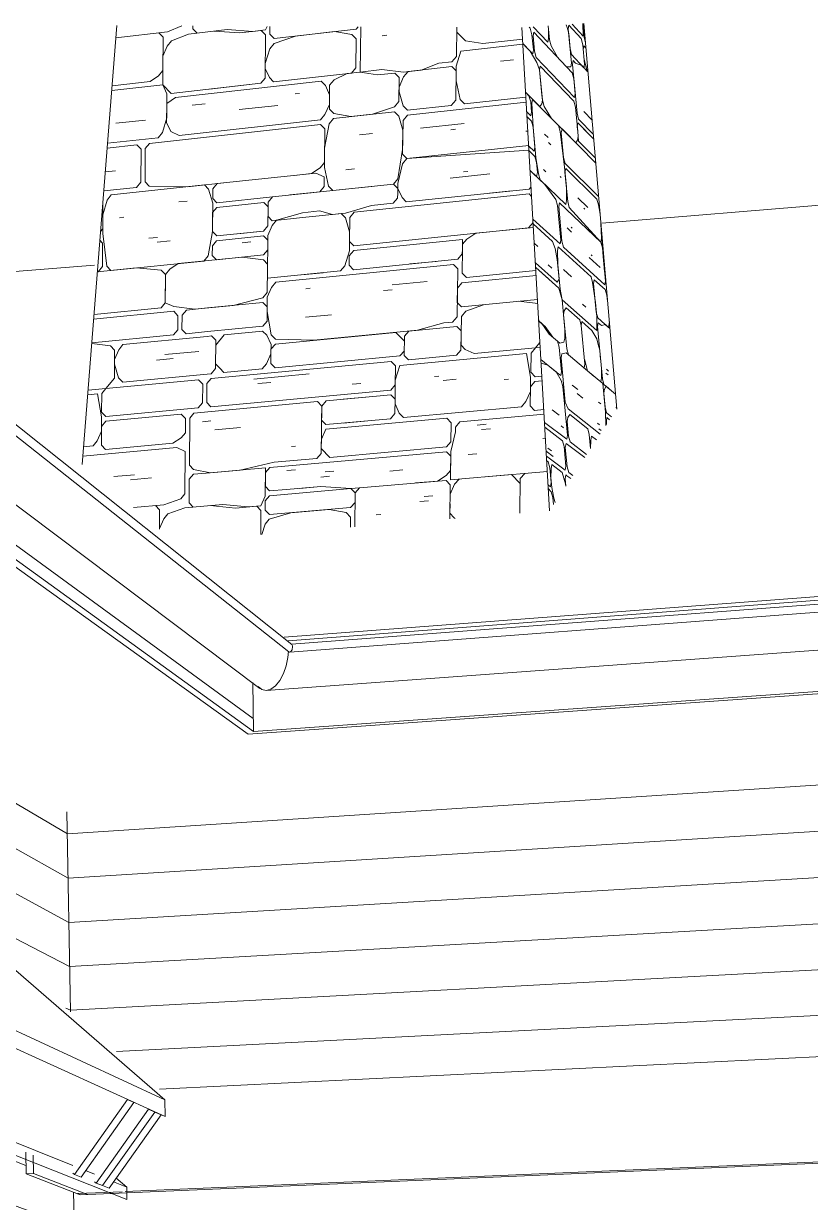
# Model space of a CAD drawing. Header units: inches. Extents: x 490.8 to 498.2, y -67.1 to -6.9.
# Drawn here: x 491.3153 to 491.522, y -7.1748 to -6.8653 of the extents above; entities that cross this region are included whole.
import ezdxf

# ---------------------------------------------------------------- set-up
doc = ezdxf.new("R2010")
doc.units = ezdxf.units.IN
doc.header["$MEASUREMENT"] = 0
for name, color, linetype, lineweight in [('A-ROOF', 132, 'Continuous', 13), ('A-ROOF-OTLN', 132, 'Continuous', 9), ('A-WALL', 113, 'Continuous', 13), ('A-WALL-PATT', 111, 'Continuous', 13), ('S-BEAM', 12, 'Continuous', 9)]:
    doc.layers.add(name, color=color, linetype=linetype, lineweight=lineweight)

# ---------------------------------------------------------------- blocks, each defined once
blk = doc.blocks.new('FP_12-Entry')
at = {"layer": 'A-WALL-PATT', "lineweight": 9}
for p, q in [((491.32683, -7.07808), (491.69857, -7.05381)), ((491.32703, -7.08971), (491.69812, -7.06651)), ((491.32723, -7.1013), (491.69768, -7.07917)), ((491.32743, -7.11286), (491.69724, -7.09178)), ((491.32763, -7.12437), (491.6968, -7.10434)), ((491.33969, -7.13524), (491.69637, -7.11687))]:
    blk.add_line(p, q, dxfattribs=at)
blk = doc.blocks.new('FP_13-Entry')
at = {"layer": 'A-WALL-PATT', "lineweight": 9}
for p, q in [((491.24595, -7.03042), (491.26537, -7.04186)), ((491.25048, -7.0465), (491.26571, -7.05509)), ((491.25086, -7.06008), (491.26605, -7.06827)), ((491.31215, -7.06942), (491.32683, -7.07808)), ((491.31238, -7.08143), (491.32703, -7.08971)), ((491.31261, -7.09341), (491.32723, -7.1013)), ((491.31284, -7.10534), (491.32743, -7.11286)), ((491.32646, -7.1238), (491.32763, -7.12437)), ((491.27674, -7.14976), (491.31594, -7.16517)), ((491.25346, -7.15369), (491.32333, -7.17946)), ((491.25383, -7.16686), (491.29575, -7.18131)), ((491.2542, -7.17998), (491.26481, -7.18339))]:
    blk.add_line(p, q, dxfattribs=at)
blk = doc.blocks.new('FP_15-Entry')
at = {"layer": 'A-WALL-PATT', "lineweight": 9}
for p, q in [((491.35308, -6.86742), (491.35693, -6.86589)), ((491.35979, -6.86591), (491.35978, -6.86664)), ((491.37888, -6.86694), (491.37929, -6.866)), ((491.38002, -6.866), (491.38, -6.86808)), ((491.40321, -6.86611), (491.4027, -6.86672)), ((491.40385, -6.86611), (491.40371, -6.87802)), ((491.33957, -6.86899), (491.35308, -6.86742)), ((491.35085, -6.86768), (491.35195, -6.86881)), ((491.35195, -6.86881), (491.35189, -6.87759)), ((491.35866, -6.86803), (491.35418, -6.8698)), ((491.36875, -6.86686), (491.35866, -6.86803)), ((491.35978, -6.86664), (491.36089, -6.86777)), ((491.36538, -6.86725), (491.37211, -6.86773)), ((491.36875, -6.86686), (491.37549, -6.86733)), ((491.37211, -6.86773), (491.37775, -6.86707)), ((491.37549, -6.86733), (491.37888, -6.86694)), ((491.37775, -6.86707), (491.37887, -6.86821)), ((491.37887, -6.86821), (491.37876, -6.87957)), ((491.38, -6.86808), (491.38111, -6.86921)), ((491.3811, -6.87047), (491.38677, -6.86856)), ((491.38111, -6.86921), (491.4027, -6.86672)), ((491.38677, -6.86856), (491.397, -6.86738)), ((491.397, -6.86738), (491.40155, -6.86812)), ((491.40155, -6.86812), (491.40267, -6.86926)), ((491.40953, -6.86847), (491.41068, -6.86834)), ((491.42909, -6.86623), (491.42898, -6.8739)), ((491.42909, -6.86623), (491.42907, -6.86751)), ((491.42907, -6.86751), (491.43021, -6.86866)), ((491.43021, -6.86866), (491.43135, -6.8698)), ((491.35305, -6.87119), (491.35192, -6.87383)), ((491.35418, -6.8698), (491.35305, -6.87119)), ((491.37996, -6.87187), (491.37879, -6.87578)), ((491.37996, -6.87187), (491.3811, -6.87047)), ((491.40258, -6.87688), (491.40267, -6.86926)), ((491.43016, -6.87249), (491.44646, -6.87064)), ((491.43596, -6.87055), (491.43135, -6.8698)), ((491.44639, -6.86937), (491.43596, -6.87055)), ((491.35192, -6.87383), (491.35186, -6.88135)), ((491.42435, -6.87569), (491.42781, -6.8753)), ((491.42781, -6.8753), (491.42898, -6.8739)), ((491.43016, -6.87249), (491.42895, -6.87645)), ((491.44053, -6.87515), (491.44401, -6.87476)), ((491.35076, -6.87897), (491.35189, -6.87759)), ((491.37879, -6.87578), (491.37878, -6.87704)), ((491.37878, -6.87704), (491.37989, -6.87944)), ((491.381, -6.88057), (491.40143, -6.87827)), ((491.40029, -6.8784), (491.39686, -6.88005)), ((491.40371, -6.87802), (491.40029, -6.8784)), ((491.40029, -6.8784), (491.40143, -6.87827)), ((491.40143, -6.87827), (491.40258, -6.87688)), ((491.40371, -6.87802), (491.40942, -6.87737)), ((491.40826, -6.87877), (491.40371, -6.87802)), ((491.41284, -6.87826), (491.40826, -6.87877)), ((491.40942, -6.87737), (491.41513, -6.878)), ((491.41284, -6.87826), (491.41397, -6.8794)), ((491.41512, -6.87927), (491.41628, -6.87787)), ((491.41513, -6.878), (491.41973, -6.87748)), ((491.42779, -6.87658), (491.41628, -6.87787)), ((491.41973, -6.87748), (491.42435, -6.87569)), ((491.42779, -6.87658), (491.42893, -6.87772)), ((491.42882, -6.88537), (491.42893, -6.87772)), ((491.42895, -6.87645), (491.42889, -6.88028)), ((491.33848, -6.88287), (491.35186, -6.88135)), ((491.34853, -6.88048), (491.33858, -6.88161)), ((491.35076, -6.87897), (491.34853, -6.88048)), ((491.35186, -6.88135), (491.35407, -6.88361)), ((491.35186, -6.88135), (491.35296, -6.88373)), ((491.35407, -6.88361), (491.37762, -6.88095)), ((491.35518, -6.88473), (491.39345, -6.88044)), ((491.37762, -6.88095), (491.36413, -6.88247)), ((491.37876, -6.87957), (491.37762, -6.88095)), ((491.37989, -6.87944), (491.381, -6.88057)), ((491.39345, -6.88044), (491.39457, -6.88157)), ((491.39457, -6.88157), (491.39568, -6.88398)), ((491.3957, -6.88145), (491.39563, -6.88777)), ((491.3957, -6.88145), (491.39686, -6.88005)), ((491.41389, -6.88575), (491.41397, -6.8794)), ((491.41512, -6.87927), (491.41394, -6.88194)), ((491.42889, -6.88027), (491.42997, -6.88525)), ((491.35296, -6.88373), (491.35291, -6.88999)), ((491.38662, -6.88372), (491.38775, -6.8836)), ((491.39568, -6.88398), (491.39565, -6.88651)), ((491.41394, -6.88194), (491.41392, -6.88321)), ((491.41392, -6.88321), (491.41502, -6.88689)), ((491.43111, -6.88639), (491.44726, -6.88462)), ((491.35294, -6.88624), (491.3529, -6.89124)), ((491.35518, -6.88473), (491.35294, -6.88624)), ((491.35962, -6.88674), (491.36298, -6.88637)), ((491.37193, -6.88788), (491.38207, -6.88675)), ((491.39565, -6.88651), (491.39448, -6.88916)), ((491.39563, -6.88777), (491.39676, -6.88891)), ((491.40699, -6.88904), (491.41273, -6.88715)), ((491.41273, -6.88715), (491.41389, -6.88575)), ((491.41502, -6.88689), (491.41615, -6.88804)), ((491.41613, -6.88931), (491.44733, -6.88589)), ((491.41615, -6.88804), (491.42765, -6.88677)), ((491.42765, -6.88677), (491.42882, -6.88537)), ((491.43111, -6.88639), (491.42997, -6.88525)), ((491.33959, -6.89147), (491.34735, -6.89061)), ((491.35291, -6.88999), (491.35177, -6.89387)), ((491.35621, -6.89463), (491.39333, -6.89055)), ((491.39448, -6.88916), (491.39333, -6.89055)), ((491.39559, -6.89156), (491.39674, -6.89017)), ((491.41271, -6.88842), (491.39674, -6.89017)), ((491.39676, -6.88891), (491.40129, -6.88967)), ((491.40129, -6.88967), (491.40699, -6.88904)), ((491.41271, -6.88842), (491.41384, -6.88956)), ((491.41384, -6.88956), (491.41494, -6.89324)), ((491.41485, -6.89958), (491.41497, -6.8907)), ((491.41497, -6.8907), (491.41613, -6.88931)), ((491.34841, -6.89673), (491.39332, -6.89181)), ((491.35177, -6.89387), (491.35065, -6.89524)), ((491.3529, -6.89124), (491.35399, -6.89362)), ((491.35399, -6.89362), (491.35621, -6.89463)), ((491.39332, -6.89181), (491.39444, -6.89295)), ((491.39444, -6.89295), (491.39434, -6.90178)), ((491.39559, -6.89156), (491.39438, -6.89799)), ((491.41494, -6.89324), (491.41487, -6.89831)), ((491.41952, -6.89274), (491.43104, -6.89149)), ((491.42756, -6.89314), (491.42871, -6.89301)), ((491.4472, -6.89356), (491.44776, -6.8935)), ((491.33739, -6.8967), (491.35065, -6.89524)), ((491.34841, -6.89673), (491.3473, -6.8981)), ((491.40351, -6.89448), (491.40693, -6.89411)), ((491.33729, -6.89795), (491.34508, -6.8971)), ((491.34508, -6.8971), (491.34619, -6.89822)), ((491.34619, -6.89822), (491.34613, -6.90695)), ((491.3473, -6.8981), (491.34723, -6.90683)), ((491.39438, -6.89799), (491.39433, -6.90304)), ((491.41487, -6.89831), (491.41363, -6.90603)), ((491.41598, -6.90072), (491.41485, -6.89958)), ((491.41598, -6.90072), (491.44798, -6.8973)), ((491.44805, -6.89856), (491.41598, -6.90072)), ((491.39092, -6.90466), (491.39319, -6.90316)), ((491.39434, -6.90178), (491.39319, -6.90316)), ((491.39433, -6.90304), (491.39541, -6.90796)), ((491.41482, -6.90211), (491.41361, -6.90729)), ((491.41482, -6.90211), (491.41598, -6.90072)), ((491.33679, -6.90422), (491.33951, -6.90393)), ((491.36615, -6.9073), (491.39205, -6.90454)), ((491.38639, -6.90514), (491.39092, -6.90466)), ((491.39205, -6.90454), (491.3943, -6.90556)), ((491.3943, -6.90556), (491.39427, -6.90808)), ((491.39999, -6.90369), (491.40227, -6.90345)), ((491.41247, -6.90741), (491.41363, -6.90603)), ((491.42738, -6.90584), (491.43776, -6.90475)), ((491.43085, -6.90421), (491.43201, -6.90408)), ((491.3364, -6.90924), (491.34501, -6.90831)), ((491.3628, -6.90766), (491.33836, -6.91027)), ((491.34613, -6.90695), (491.34501, -6.90831)), ((491.34723, -6.90683), (491.34834, -6.90796)), ((491.34834, -6.90796), (491.35834, -6.90814)), ((491.35834, -6.90814), (491.36951, -6.90694)), ((491.3628, -6.90766), (491.36391, -6.90879)), ((491.36499, -6.91242), (491.36391, -6.90879)), ((491.365, -6.91117), (491.36503, -6.90867)), ((491.36503, -6.90867), (491.36615, -6.9073)), ((491.41247, -6.90741), (491.3807, -6.91077)), ((491.39313, -6.90946), (491.38521, -6.91029)), ((491.39427, -6.90808), (491.39313, -6.90946)), ((491.39541, -6.90796), (491.39653, -6.9091)), ((491.39653, -6.9091), (491.41247, -6.90741)), ((491.40334, -6.90838), (491.40676, -6.90802)), ((491.4136, -6.90856), (491.41247, -6.90741)), ((491.41358, -6.90982), (491.4136, -6.90856)), ((491.41361, -6.90729), (491.4136, -6.90856)), ((491.4136, -6.90856), (491.41471, -6.91097)), ((491.41583, -6.91211), (491.44812, -6.90874)), ((491.43769, -6.90983), (491.44348, -6.90923)), ((491.4486, -6.90817), (491.44812, -6.90874)), ((491.3361, -6.91919), (491.33614, -6.9124)), ((491.33725, -6.91163), (491.33613, -6.91547)), ((491.33725, -6.91163), (491.33836, -6.91027)), ((491.35608, -6.91212), (491.35831, -6.91188)), ((491.36493, -6.91992), (491.36499, -6.91242)), ((491.365, -6.91117), (491.36611, -6.91231)), ((491.37844, -6.91226), (491.3661, -6.91356)), ((491.36611, -6.91231), (491.3807, -6.91077)), ((491.37844, -6.91226), (491.37955, -6.91339)), ((491.37956, -6.91214), (491.37954, -6.91465)), ((491.3807, -6.91077), (491.37956, -6.91214)), ((491.38747, -6.91005), (491.39086, -6.90969)), ((491.40213, -6.9148), (491.4481, -6.91002)), ((491.4124, -6.91247), (491.4067, -6.91306)), ((491.41356, -6.91109), (491.4124, -6.91247)), ((491.41358, -6.90982), (491.41356, -6.91109)), ((491.41471, -6.91097), (491.41583, -6.91211)), ((491.4481, -6.91002), (491.44874, -6.91067)), ((491.33613, -6.91547), (491.3361, -6.92043)), ((491.36497, -6.91492), (491.36493, -6.91992)), ((491.36497, -6.91492), (491.3661, -6.91356)), ((491.3795, -6.91841), (491.37955, -6.91339)), ((491.37954, -6.91465), (491.37953, -6.9159)), ((491.37954, -6.91465), (491.37955, -6.91339)), ((491.38177, -6.91692), (491.38855, -6.91496)), ((491.39986, -6.91504), (491.38853, -6.91621)), ((491.38855, -6.91496), (491.39307, -6.91449)), ((491.39307, -6.91449), (491.39645, -6.91539)), ((491.39645, -6.91539), (491.39872, -6.91515)), ((491.39872, -6.91515), (491.39984, -6.9163)), ((491.4067, -6.91306), (491.39986, -6.91504)), ((491.40098, -6.91618), (491.40213, -6.9148)), ((491.34053, -6.91625), (491.34164, -6.91613)), ((491.37836, -6.91977), (491.3795, -6.91841)), ((491.38063, -6.91829), (491.37948, -6.92091)), ((491.37953, -6.9159), (491.38064, -6.91704)), ((491.38063, -6.91829), (491.38176, -6.91692)), ((491.38064, -6.91704), (491.38853, -6.91621)), ((491.39984, -6.9163), (491.40094, -6.91995)), ((491.40098, -6.91618), (491.40091, -6.92247)), ((491.44914, -6.91754), (491.44795, -6.91893)), ((491.44914, -6.91754), (491.44914, -6.91752)), ((491.3361, -6.91919), (491.33556, -6.91986)), ((491.3361, -6.92043), (491.33715, -6.92899)), ((491.34824, -6.92165), (491.35046, -6.92142)), ((491.36376, -6.92627), (491.36493, -6.91992)), ((491.36493, -6.91992), (491.36604, -6.92105)), ((491.36602, -6.9223), (491.37835, -6.92103)), ((491.36604, -6.92105), (491.37836, -6.91977)), ((491.37163, -6.92047), (491.37724, -6.91989)), ((491.37835, -6.92103), (491.37946, -6.92216)), ((491.37948, -6.92091), (491.37937, -6.93217)), ((491.40094, -6.91995), (491.40088, -6.92498)), ((491.40203, -6.92361), (491.44795, -6.91893)), ((491.43058, -6.92323), (491.43175, -6.92185)), ((491.43175, -6.92185), (491.43407, -6.92034)), ((491.43407, -6.92034), (491.44921, -6.9188)), ((491.33537, -6.92218), (491.33608, -6.92291)), ((491.33604, -6.9291), (491.33608, -6.92291)), ((491.35045, -6.92266), (491.35378, -6.92232)), ((491.3649, -6.92366), (491.36488, -6.92616)), ((491.3649, -6.92366), (491.36602, -6.9223)), ((491.37273, -6.92286), (491.37497, -6.92262)), ((491.37944, -6.92467), (491.3783, -6.92603)), ((491.37944, -6.92467), (491.37946, -6.92216)), ((491.40086, -6.92624), (491.40201, -6.92487)), ((491.40091, -6.92247), (491.40203, -6.92361)), ((491.40201, -6.92487), (491.4306, -6.92196)), ((491.43056, -6.92449), (491.43047, -6.93082)), ((491.43054, -6.92576), (491.43056, -6.92449)), ((491.4306, -6.92196), (491.43056, -6.92449)), ((491.43056, -6.92449), (491.43058, -6.92323)), ((491.33824, -6.93012), (491.36263, -6.92763)), ((491.35595, -6.92831), (491.37269, -6.9266)), ((491.36376, -6.92627), (491.36263, -6.92763)), ((491.36488, -6.92616), (491.36598, -6.92729)), ((491.36598, -6.92729), (491.3783, -6.92603)), ((491.37269, -6.9266), (491.37829, -6.92728)), ((491.37829, -6.92728), (491.3794, -6.92842)), ((491.40088, -6.92498), (491.3997, -6.92887)), ((491.40085, -6.9275), (491.40083, -6.92876)), ((491.40085, -6.9275), (491.40086, -6.92624)), ((491.40195, -6.9299), (491.42938, -6.92714)), ((491.41676, -6.92841), (491.42363, -6.92772)), ((491.43054, -6.92576), (491.42938, -6.92714)), ((491.33472, -6.93048), (491.34487, -6.92944)), ((491.33472, -6.93048), (491.33494, -6.93045)), ((491.33604, -6.9291), (491.33494, -6.93045)), ((491.33715, -6.92899), (491.33824, -6.93012)), ((491.34487, -6.92944), (491.3515, -6.93001)), ((491.3515, -6.93001), (491.3526, -6.93114)), ((491.3526, -6.93114), (491.35255, -6.93858)), ((491.3526, -6.93114), (491.35259, -6.93238)), ((491.35372, -6.92978), (491.3526, -6.93114)), ((491.35372, -6.92978), (491.35595, -6.92831)), ((491.37939, -6.92967), (491.37933, -6.93592)), ((491.37937, -6.93217), (491.39855, -6.93024)), ((491.37939, -6.92967), (491.3794, -6.92842)), ((491.42821, -6.92852), (491.3816, -6.93319)), ((491.38837, -6.93126), (491.39402, -6.93069)), ((491.39855, -6.93024), (491.3997, -6.92887)), ((491.40083, -6.92876), (491.40195, -6.9299)), ((491.42821, -6.92852), (491.42934, -6.92967)), ((491.42934, -6.92967), (491.42916, -6.9423)), ((491.43047, -6.93082), (491.4316, -6.93197)), ((491.4316, -6.93197), (491.44986, -6.93016)), ((491.35255, -6.93858), (491.35259, -6.93238)), ((491.3816, -6.93319), (491.38046, -6.93455)), ((491.41213, -6.9339), (491.42127, -6.933)), ((491.43043, -6.93335), (491.42927, -6.93472)), ((491.43043, -6.93335), (491.44993, -6.93142)), ((491.37034, -6.9393), (491.37819, -6.93728)), ((491.37933, -6.93592), (491.37819, -6.93728)), ((491.37932, -6.93716), (491.37928, -6.94091)), ((491.38046, -6.93455), (491.37932, -6.93716)), ((491.38946, -6.93491), (491.39059, -6.93479)), ((491.40984, -6.93539), (491.41211, -6.93516)), ((491.42927, -6.93472), (491.42921, -6.93851)), ((491.33383, -6.94168), (491.35143, -6.93993)), ((491.35143, -6.93993), (491.35255, -6.93858)), ((491.35255, -6.93858), (491.35476, -6.9396)), ((491.35476, -6.9396), (491.3603, -6.94029)), ((491.35808, -6.94051), (491.36364, -6.93996)), ((491.3603, -6.94029), (491.37034, -6.9393)), ((491.37818, -6.93852), (491.36364, -6.93996)), ((491.37818, -6.93852), (491.37929, -6.93966)), ((491.37926, -6.9434), (491.37929, -6.93966)), ((491.42921, -6.93851), (491.43034, -6.93966)), ((491.45029, -6.93772), (491.43034, -6.93966)), ((491.43147, -6.94081), (491.4361, -6.9391)), ((491.44534, -6.9382), (491.45035, -6.93881)), ((491.33373, -6.94293), (491.35475, -6.94084)), ((491.35475, -6.94084), (491.35585, -6.94198)), ((491.35585, -6.94198), (491.35582, -6.9457)), ((491.35696, -6.94187), (491.35693, -6.94559)), ((491.35696, -6.94187), (491.35808, -6.94051)), ((491.37926, -6.9434), (491.37812, -6.94476)), ((491.37928, -6.94091), (491.38034, -6.94703)), ((491.38938, -6.94241), (491.39616, -6.94175)), ((491.42799, -6.94367), (491.42916, -6.9423)), ((491.43031, -6.94219), (491.43018, -6.95101)), ((491.43031, -6.94219), (491.43147, -6.94081)), ((491.3547, -6.94705), (491.35582, -6.9457)), ((491.35693, -6.94559), (491.35803, -6.94672)), ((491.35803, -6.94672), (491.36359, -6.94618)), ((491.36359, -6.94618), (491.37812, -6.94476)), ((491.37811, -6.94601), (491.36804, -6.94699)), ((491.37811, -6.94601), (491.37922, -6.94714)), ((491.38144, -6.94942), (491.41311, -6.94636)), ((491.39157, -6.94844), (491.41881, -6.94581)), ((491.41311, -6.94636), (491.41536, -6.94866)), ((491.41311, -6.94636), (491.41423, -6.94751)), ((491.41537, -6.9474), (491.41653, -6.94603)), ((491.41653, -6.94603), (491.42912, -6.94482)), ((491.41881, -6.94581), (491.4257, -6.94389)), ((491.4257, -6.94389), (491.42799, -6.94367)), ((491.42912, -6.94482), (491.43025, -6.94597)), ((491.43025, -6.94597), (491.4302, -6.94975)), ((491.33323, -6.94928), (491.33812, -6.9499)), ((491.3547, -6.94705), (491.33324, -6.94914)), ((491.34031, -6.95092), (491.34142, -6.94958)), ((491.34142, -6.94958), (491.36358, -6.94742)), ((491.36469, -6.94731), (491.36358, -6.94742)), ((491.36469, -6.94731), (491.3658, -6.94844)), ((491.3658, -6.94844), (491.36573, -6.95589)), ((491.36574, -6.95465), (491.36579, -6.94969)), ((491.36579, -6.94969), (491.36804, -6.94699)), ((491.38032, -6.94953), (491.37922, -6.94714)), ((491.38029, -6.95202), (491.38032, -6.94953)), ((491.3803, -6.95077), (491.38144, -6.94942)), ((491.38034, -6.94703), (491.38145, -6.94817)), ((491.38145, -6.94817), (491.39157, -6.94844)), ((491.39157, -6.94844), (491.39948, -6.94768)), ((491.41531, -6.95242), (491.41537, -6.9474)), ((491.45093, -6.94905), (491.44976, -6.95042)), ((491.33812, -6.9499), (491.33921, -6.95102)), ((491.33917, -6.95842), (491.33921, -6.95102)), ((491.34031, -6.95092), (491.3392, -6.95349)), ((491.35244, -6.95221), (491.36132, -6.95136)), ((491.37914, -6.95462), (491.38029, -6.95202)), ((491.38027, -6.95451), (491.3803, -6.95077)), ((491.38138, -6.95565), (491.41417, -6.95253)), ((491.41414, -6.95504), (491.44743, -6.9519)), ((491.41417, -6.95253), (491.41532, -6.95117)), ((491.41531, -6.95242), (491.41643, -6.95357)), ((491.41643, -6.95357), (491.42901, -6.95238)), ((491.43018, -6.95101), (491.42901, -6.95238)), ((491.4302, -6.94975), (491.43133, -6.9509)), ((491.43133, -6.9509), (491.43361, -6.95195)), ((491.43361, -6.95195), (491.44976, -6.95042)), ((491.44743, -6.9519), (491.44848, -6.95811)), ((491.44859, -6.95179), (491.4485, -6.95685)), ((491.44859, -6.95179), (491.44976, -6.95042)), ((491.44976, -6.95042), (491.45101, -6.9503)), ((491.3392, -6.95349), (491.33919, -6.95472)), ((491.33919, -6.95472), (491.34027, -6.95832)), ((491.35022, -6.95366), (491.35465, -6.95324)), ((491.3646, -6.95848), (491.41187, -6.954)), ((491.36573, -6.95589), (491.36461, -6.95724)), ((491.36685, -6.95579), (491.36574, -6.95465)), ((491.36685, -6.95579), (491.36795, -6.95692)), ((491.37914, -6.95462), (491.37801, -6.95597)), ((491.38027, -6.95451), (491.38138, -6.95565)), ((491.41187, -6.954), (491.413, -6.95515)), ((491.413, -6.95515), (491.41293, -6.96016)), ((491.41414, -6.95504), (491.41295, -6.95891)), ((491.33917, -6.95842), (491.33695, -6.9611)), ((491.33695, -6.9611), (491.36126, -6.95879)), ((491.34027, -6.95832), (491.34136, -6.95945)), ((491.34136, -6.95945), (491.3635, -6.95734)), ((491.36236, -6.95993), (491.36126, -6.95879)), ((491.3646, -6.95848), (491.36348, -6.95982)), ((491.36461, -6.95724), (491.3635, -6.95734)), ((491.36795, -6.95692), (491.37801, -6.95597)), ((491.37575, -6.95866), (491.39034, -6.95729)), ((491.41295, -6.95891), (491.41287, -6.96517)), ((491.42322, -6.95795), (491.42436, -6.95784)), ((491.42549, -6.95899), (491.42892, -6.95867)), ((491.44155, -6.95876), (491.44271, -6.95865)), ((491.44848, -6.95811), (491.44842, -6.9619)), ((491.4485, -6.95685), (491.44964, -6.958)), ((491.44964, -6.958), (491.45144, -6.95784)), ((491.33226, -6.96154), (491.33695, -6.9611)), ((491.33585, -6.96243), (491.33695, -6.9611)), ((491.36232, -6.96488), (491.36236, -6.95993)), ((491.36348, -6.95982), (491.36343, -6.96478)), ((491.41178, -6.96152), (491.36454, -6.96591)), ((491.37686, -6.9598), (491.38022, -6.95949)), ((491.4016, -6.95997), (491.40386, -6.95976)), ((491.41293, -6.96016), (491.41178, -6.96152)), ((491.44842, -6.9619), (491.44723, -6.96453)), ((491.44844, -6.96064), (491.44836, -6.96569)), ((491.44844, -6.96064), (491.44962, -6.95927)), ((491.45151, -6.95909), (491.44962, -6.95927)), ((491.33216, -6.96278), (491.33475, -6.96253)), ((491.33475, -6.96253), (491.33581, -6.96858)), ((491.33585, -6.96243), (491.33582, -6.96735)), ((491.36008, -6.96756), (491.39252, -6.96456)), ((491.3612, -6.96622), (491.36232, -6.96488)), ((491.36343, -6.96478), (491.36454, -6.96591)), ((491.39252, -6.96456), (491.39363, -6.9657)), ((491.39363, -6.9657), (491.39477, -6.96435)), ((491.39477, -6.96435), (491.41176, -6.96277)), ((491.39929, -6.96393), (491.40608, -6.9633)), ((491.41176, -6.96277), (491.41288, -6.96392)), ((491.41288, -6.96392), (491.41284, -6.96768)), ((491.41287, -6.96517), (491.41397, -6.96757)), ((491.44723, -6.96453), (491.44605, -6.9659)), ((491.33582, -6.96735), (491.33691, -6.96848)), ((491.35675, -6.96787), (491.3369, -6.96971)), ((491.33691, -6.96848), (491.3612, -6.96622)), ((491.35785, -6.969), (491.35675, -6.96787)), ((491.35896, -6.9689), (491.36008, -6.96756)), ((491.39363, -6.9657), (491.39349, -6.97815)), ((491.39359, -6.96944), (491.39363, -6.9657)), ((491.41284, -6.96768), (491.41168, -6.96903)), ((491.41397, -6.96757), (491.41509, -6.96872)), ((491.41509, -6.96872), (491.44605, -6.9659)), ((491.45201, -6.96788), (491.42991, -6.96988)), ((491.4495, -6.96684), (491.44836, -6.96569)), ((491.45194, -6.96662), (491.4495, -6.96684)), ((491.33579, -6.97104), (491.33576, -6.97595)), ((491.33581, -6.96858), (491.33579, -6.97227)), ((491.33579, -6.97104), (491.3369, -6.96971)), ((491.35782, -6.97271), (491.35785, -6.969)), ((491.35896, -6.9689), (491.35886, -6.98124)), ((491.36228, -6.96983), (491.3645, -6.96962)), ((491.3947, -6.97058), (491.39359, -6.96944)), ((491.39469, -6.97182), (491.42649, -6.96893)), ((491.41168, -6.96903), (491.3947, -6.97058)), ((491.39922, -6.97017), (491.40487, -6.96965)), ((491.42649, -6.96893), (491.42762, -6.97008)), ((491.42762, -6.97008), (491.42755, -6.9751)), ((491.42873, -6.97249), (491.42874, -6.97124)), ((491.42991, -6.96988), (491.42874, -6.97124)), ((491.43448, -6.97072), (491.43678, -6.97051)), ((491.33579, -6.97227), (491.33468, -6.97482)), ((491.35448, -6.97548), (491.3567, -6.97404)), ((491.3567, -6.97404), (491.35782, -6.97271)), ((491.36559, -6.972), (491.37228, -6.97138)), ((491.3935, -6.9769), (491.39353, -6.97442)), ((491.39353, -6.97442), (491.39469, -6.97182)), ((491.42751, -6.97761), (491.42873, -6.97249)), ((491.43561, -6.97187), (491.43791, -6.97166)), ((491.45169, -6.9742), (491.45237, -6.97414)), ((491.35558, -6.97661), (491.33089, -6.97885)), ((491.33109, -6.97638), (491.33357, -6.97615)), ((491.33468, -6.97482), (491.33357, -6.97615)), ((491.33685, -6.97708), (491.33576, -6.97595)), ((491.35448, -6.97548), (491.33685, -6.97708)), ((491.35558, -6.97661), (491.35778, -6.97764)), ((491.38565, -6.97637), (491.38677, -6.97627)), ((491.39573, -6.97919), (491.3935, -6.9769)), ((491.42638, -6.97646), (491.39573, -6.97919)), ((491.42755, -6.9751), (491.42638, -6.97646)), ((491.3577, -6.98873), (491.35778, -6.97764)), ((491.38113, -6.98049), (491.37218, -6.98252)), ((491.37999, -6.98183), (491.42637, -6.97771)), ((491.38113, -6.98049), (491.39235, -6.97949)), ((491.39349, -6.97815), (491.39235, -6.97949)), ((491.42637, -6.97771), (491.42749, -6.97886)), ((491.4274, -6.98512), (491.42751, -6.97761)), ((491.42744, -6.98262), (491.42749, -6.97886)), ((491.43207, -6.97846), (491.43437, -6.97825)), ((491.339, -6.98425), (491.3445, -6.98376)), ((491.35883, -6.98494), (491.35995, -6.98361)), ((491.35886, -6.98124), (491.35996, -6.98238)), ((491.36328, -6.98332), (491.35995, -6.98361)), ((491.36439, -6.98322), (491.35996, -6.98238)), ((491.37888, -6.98193), (491.36328, -6.98332)), ((491.37218, -6.98252), (491.36439, -6.98322)), ((491.3788, -6.98936), (491.37888, -6.98193)), ((491.37883, -6.98688), (491.37886, -6.98317)), ((491.37886, -6.98317), (491.37999, -6.98183)), ((491.38446, -6.98267), (491.3867, -6.98247)), ((491.39456, -6.98302), (491.39682, -6.98282)), ((491.41151, -6.98277), (491.41491, -6.98247)), ((491.42744, -6.98262), (491.42628, -6.98397)), ((491.44347, -6.98372), (491.4274, -6.98512)), ((491.43657, -6.98432), (491.45287, -6.98291)), ((491.44573, -6.98604), (491.44347, -6.98372)), ((491.44575, -6.98478), (491.44693, -6.98342)), ((491.34339, -6.98508), (491.3489, -6.98459)), ((491.35883, -6.98494), (491.35878, -6.9911)), ((491.39339, -6.98684), (491.38441, -6.98763)), ((491.38777, -6.98734), (491.39339, -6.98684)), ((491.39339, -6.98684), (491.40127, -6.9874)), ((491.39342, -6.98436), (491.39567, -6.98416)), ((491.42626, -6.98522), (491.40353, -6.9872)), ((491.41828, -6.98592), (491.42398, -6.98542)), ((491.42398, -6.98542), (491.42628, -6.98397)), ((491.42626, -6.98522), (491.42739, -6.98637)), ((491.42739, -6.98637), (491.42726, -6.99536)), ((491.42853, -6.98627), (491.42735, -6.98888)), ((491.42853, -6.98627), (491.42969, -6.98492)), ((491.44575, -6.98478), (491.44561, -6.99384)), ((491.35658, -6.99006), (491.3577, -6.98873)), ((491.37766, -6.99193), (491.3788, -6.98936)), ((491.37879, -6.99059), (491.37992, -6.98926)), ((491.37883, -6.98688), (491.37993, -6.98802)), ((491.40127, -6.9874), (491.37992, -6.98926)), ((491.37993, -6.98802), (491.38441, -6.98763)), ((491.40127, -6.9874), (491.40353, -6.9872)), ((491.40127, -6.9874), (491.40239, -6.98854)), ((491.40239, -6.98854), (491.40228, -6.99743)), ((491.40236, -6.99103), (491.40239, -6.98854)), ((491.40239, -6.98854), (491.40353, -6.9872)), ((491.4205, -6.98947), (491.42278, -6.98927)), ((491.34421, -6.99237), (491.35215, -6.99168)), ((491.34994, -6.99187), (491.35104, -6.993)), ((491.35104, -6.993), (491.351, -6.99805)), ((491.35215, -6.99168), (491.35658, -6.99006)), ((491.35767, -6.99243), (491.35324, -6.99404)), ((491.36765, -6.99156), (491.35767, -6.99243)), ((491.35878, -6.9911), (491.35988, -6.99223)), ((491.36431, -6.99185), (491.37097, -6.9925)), ((491.36765, -6.99156), (491.37431, -6.99222)), ((491.37097, -6.9925), (491.37654, -6.99202)), ((491.37431, -6.99222), (491.37766, -6.99193)), ((491.37654, -6.99202), (491.37765, -6.99316)), ((491.37879, -6.99059), (491.37877, -6.99307)), ((491.37987, -6.9942), (491.40121, -6.99237)), ((491.38547, -6.99372), (491.39558, -6.99286)), ((491.39558, -6.99286), (491.40007, -6.99371)), ((491.40236, -6.99103), (491.40121, -6.99237)), ((491.41935, -6.99081), (491.42163, -6.99062)), ((491.42732, -6.99138), (491.42728, -6.99388)), ((491.35212, -6.99536), (491.351, -6.99791)), ((491.35324, -6.99404), (491.35212, -6.99536)), ((491.37765, -6.99316), (491.37759, -6.99948)), ((491.37873, -6.99677), (491.37986, -6.99544)), ((491.37877, -6.99307), (491.37987, -6.9942)), ((491.37986, -6.99544), (491.38547, -6.99372)), ((491.40007, -6.99371), (491.40118, -6.99486)), ((491.40115, -6.99753), (491.40118, -6.99486)), ((491.40796, -6.99428), (491.4091, -6.99418)), ((491.42728, -6.99388), (491.4284, -6.99503)), ((491.4284, -6.99503), (491.42862, -6.99525)), ((491.351, -6.99791), (491.351, -6.99805)), ((491.37873, -6.99677), (491.37792, -6.99945))]:
    blk.add_line(p, q, dxfattribs=at)
blk = doc.blocks.new('FP_16-Entry')
at = {"layer": 'A-WALL-PATT', "lineweight": 9}
for p, q in [((491.45296, -6.87018), (491.44914, -6.86612)), ((491.4532, -6.8669), (491.45311, -6.86587)), ((491.45311, -6.86587), (491.45345, -6.86953)), ((491.45806, -6.8663), (491.45779, -6.86557)), ((491.45836, -6.86663), (491.45854, -6.86566)), ((491.46178, -6.86922), (491.45854, -6.86566)), ((491.46225, -6.86859), (491.45941, -6.86547)), ((491.46225, -6.86859), (491.46219, -6.86529)), ((491.46254, -6.86891), (491.46221, -6.86529)), ((491.44839, -6.86652), (491.44808, -6.86619)), ((491.44883, -6.86819), (491.44839, -6.86652)), ((491.44921, -6.87218), (491.44883, -6.86819)), ((491.44934, -6.86753), (491.44915, -6.86852)), ((491.44952, -6.87251), (491.44915, -6.86852)), ((491.44934, -6.86753), (491.45942, -6.87823)), ((491.45314, -6.8692), (491.45296, -6.87018)), ((491.45314, -6.8692), (491.4532, -6.8669)), ((491.45848, -6.86792), (491.45806, -6.8663)), ((491.45919, -6.87566), (491.45836, -6.86663)), ((491.45883, -6.87179), (491.45848, -6.86792)), ((491.46219, -6.87082), (491.46178, -6.86922)), ((491.46289, -6.87027), (491.46254, -6.86891)), ((491.44838, -6.87252), (491.44645, -6.8705)), ((491.44645, -6.8705), (491.44743, -6.87152)), ((491.44902, -6.87318), (491.44743, -6.87152)), ((491.44921, -6.87218), (491.44902, -6.87318)), ((491.45388, -6.87116), (491.45345, -6.86953)), ((491.45552, -6.87409), (491.45388, -6.87116)), ((491.45925, -6.8734), (491.45883, -6.87179)), ((491.46219, -6.87082), (491.46265, -6.87592)), ((491.46248, -6.87114), (491.4623, -6.87209)), ((491.46301, -6.87172), (491.46248, -6.87114)), ((491.45008, -6.87549), (491.44838, -6.87252)), ((491.44996, -6.87416), (491.44952, -6.87251)), ((491.46001, -6.88466), (491.44996, -6.87416)), ((491.46248, -6.87688), (491.45925, -6.8734)), ((491.45966, -6.87501), (491.45948, -6.87598)), ((491.46025, -6.87564), (491.45966, -6.87501)), ((491.46335, -6.87782), (491.46254, -6.87464)), ((491.45083, -6.87746), (491.45008, -6.87549)), ((491.45102, -6.87646), (491.45083, -6.87746)), ((491.45157, -6.88538), (491.45083, -6.87746)), ((491.45083, -6.87746), (491.45145, -6.88406)), ((491.45984, -6.88564), (491.45102, -6.87646)), ((491.45901, -6.87663), (491.45793, -6.87665)), ((491.45919, -6.87566), (491.45901, -6.87663)), ((491.45984, -6.87983), (491.45942, -6.87823)), ((491.46066, -6.88881), (491.45948, -6.87598)), ((491.4619, -6.87625), (491.46025, -6.87564)), ((491.46355, -6.87803), (491.4619, -6.87625)), ((491.46265, -6.87592), (491.46248, -6.87688)), ((491.46335, -6.87782), (491.46294, -6.87623)), ((491.46355, -6.87803), (491.46335, -6.87782)), ((491.46019, -6.88369), (491.45984, -6.87983)), ((491.45089, -6.88707), (491.44719, -6.88334)), ((491.44805, -6.88421), (491.44719, -6.88334)), ((491.44849, -6.88586), (491.44805, -6.88421)), ((491.45157, -6.88538), (491.45145, -6.88406)), ((491.46001, -6.88466), (491.46019, -6.88369)), ((491.44874, -6.88852), (491.44849, -6.88586)), ((491.44881, -6.88618), (491.449, -6.88517)), ((491.44881, -6.88618), (491.44912, -6.8925)), ((491.45581, -6.89204), (491.449, -6.88517)), ((491.45139, -6.88638), (491.45089, -6.88707)), ((491.45139, -6.88638), (491.45157, -6.88538)), ((491.45201, -6.88701), (491.45157, -6.88538)), ((491.45398, -6.89019), (491.45201, -6.88701)), ((491.46025, -6.88723), (491.45984, -6.88564)), ((491.46084, -6.89363), (491.46025, -6.88723)), ((491.44855, -6.88953), (491.44748, -6.88846)), ((491.44867, -6.89086), (491.44755, -6.88975)), ((491.44874, -6.88852), (491.44855, -6.88953)), ((491.44912, -6.8925), (491.44867, -6.89086)), ((491.46031, -6.89657), (491.45398, -6.89019)), ((491.46107, -6.8904), (491.46066, -6.88881)), ((491.46107, -6.8904), (491.46495, -6.89439)), ((491.46462, -6.89062), (491.46248, -6.88839)), ((491.44912, -6.8925), (491.44986, -6.90045)), ((491.44961, -6.8978), (491.44912, -6.8925)), ((491.45624, -6.89365), (491.45581, -6.89204)), ((491.45738, -6.90302), (491.45624, -6.89365)), ((491.45654, -6.89395), (491.45672, -6.89296)), ((491.45654, -6.89395), (491.45714, -6.90043)), ((491.46559, -6.9019), (491.45672, -6.89296)), ((491.46072, -6.89235), (491.4609, -6.89137)), ((491.46072, -6.89235), (491.46084, -6.89363)), ((491.46107, -6.89619), (491.46084, -6.89363)), ((491.46084, -6.89363), (491.46096, -6.89491)), ((491.46505, -6.89564), (491.4609, -6.89137)), ((491.4641, -6.89466), (491.46236, -6.89288)), ((491.45305, -6.8952), (491.45212, -6.89428)), ((491.45379, -6.89712), (491.45318, -6.89651)), ((491.46078, -6.89589), (491.46031, -6.89657)), ((491.46096, -6.89491), (491.46078, -6.89589)), ((491.46548, -6.90065), (491.46107, -6.89619)), ((491.44799, -6.89743), (491.44942, -6.89882)), ((491.44955, -6.90014), (491.44806, -6.89871)), ((491.44961, -6.8978), (491.44942, -6.89882)), ((491.44999, -6.90177), (491.44955, -6.90014)), ((491.44986, -6.90045), (491.45055, -6.90471)), ((491.44999, -6.90177), (491.45024, -6.90441)), ((491.45756, -6.90202), (491.45714, -6.90043)), ((491.45786, -6.90818), (491.45738, -6.90301)), ((491.46634, -6.91065), (491.45756, -6.90202)), ((491.45005, -6.90544), (491.44835, -6.90383)), ((491.45223, -6.90752), (491.4491, -6.90453)), ((491.45024, -6.90441), (491.45005, -6.90544)), ((491.45099, -6.90633), (491.45055, -6.90471)), ((491.45099, -6.90633), (491.45774, -6.91276)), ((491.45249, -6.90418), (491.45187, -6.90358)), ((491.45653, -6.90572), (491.45623, -6.90542)), ((491.4575, -6.9043), (491.45768, -6.90331)), ((491.4575, -6.9043), (491.45822, -6.91204)), ((491.46589, -6.91135), (491.45768, -6.90331)), ((491.46036, -6.90594), (491.45888, -6.90448)), ((491.45513, -6.91146), (491.45223, -6.90752)), ((491.45792, -6.91176), (491.45786, -6.90818)), ((491.45556, -6.91305), (491.45513, -6.91146)), ((491.45586, -6.91334), (491.45604, -6.91233)), ((491.46692, -6.92264), (491.45604, -6.91233)), ((491.45792, -6.91176), (491.45774, -6.91276)), ((491.45864, -6.91361), (491.45822, -6.91204)), ((491.46347, -6.9136), (491.46084, -6.91105)), ((491.46629, -6.91289), (491.46589, -6.91135)), ((491.4564, -6.92212), (491.45556, -6.91305)), ((491.4567, -6.9224), (491.45586, -6.91334)), ((491.45864, -6.91361), (491.46692, -6.92264)), ((491.46271, -6.91402), (491.46242, -6.91374)), ((491.46674, -6.91534), (491.46629, -6.91289)), ((491.45622, -6.92314), (491.44908, -6.9166)), ((491.4542, -6.92248), (491.44916, -6.91788)), ((491.46709, -6.92166), (491.46694, -6.91774)), ((491.45923, -6.92004), (491.45803, -6.91892)), ((491.45941, -6.91903), (491.45911, -6.91875)), ((491.46709, -6.92166), (491.46692, -6.92264)), ((491.46743, -6.92541), (491.46711, -6.91974)), ((491.45034, -6.92378), (491.44945, -6.92298)), ((491.45494, -6.92434), (491.4542, -6.92248)), ((491.45548, -6.92722), (491.45494, -6.92434)), ((491.45555, -6.9249), (491.45573, -6.92388)), ((491.45561, -6.92851), (491.45555, -6.9249)), ((491.46434, -6.93174), (491.45573, -6.92388)), ((491.45622, -6.92314), (491.4564, -6.92212)), ((491.45713, -6.92397), (491.4567, -6.9224)), ((491.46794, -6.93389), (491.45713, -6.92397)), ((491.46692, -6.92264), (491.46731, -6.92416)), ((491.46731, -6.92416), (491.46811, -6.9329)), ((491.45597, -6.9324), (491.45548, -6.92722)), ((491.46675, -6.92935), (491.46388, -6.92669)), ((491.46463, -6.92623), (491.46434, -6.92596)), ((491.46788, -6.93041), (491.46743, -6.92541)), ((491.45548, -6.93316), (491.44974, -6.92808)), ((491.45591, -6.93472), (491.44981, -6.92935)), ((491.44981, -6.92935), (491.45314, -6.93228)), ((491.45401, -6.92947), (491.45308, -6.92864)), ((491.45621, -6.93499), (491.45561, -6.92851)), ((491.45923, -6.93177), (491.45712, -6.92988)), ((491.4682, -6.93243), (491.46788, -6.93041)), ((491.45548, -6.93316), (491.45597, -6.9324)), ((491.46434, -6.93174), (491.46474, -6.93326)), ((491.46549, -6.93855), (491.46474, -6.93326)), ((491.4652, -6.93253), (491.46503, -6.93352)), ((491.46503, -6.93352), (491.46572, -6.94106)), ((491.46806, -6.93513), (491.4652, -6.93253)), ((491.46811, -6.9329), (491.46794, -6.93389)), ((491.45676, -6.93784), (491.45591, -6.93472)), ((491.45676, -6.93784), (491.45621, -6.93499)), ((491.46845, -6.93663), (491.46806, -6.93513)), ((491.46869, -6.93815), (491.46845, -6.93663)), ((491.45748, -6.94558), (491.45676, -6.93784)), ((491.4659, -6.94583), (491.45676, -6.93784)), ((491.4573, -6.94068), (491.45778, -6.93992)), ((491.45778, -6.93992), (491.46136, -6.94303)), ((491.46295, -6.93976), (491.46207, -6.93898)), ((491.46584, -6.94232), (491.46549, -6.93855)), ((491.45075, -6.94347), (491.45058, -6.94285)), ((491.45138, -6.944), (491.45061, -6.94335)), ((491.45232, -6.94479), (491.45075, -6.94347)), ((491.4573, -6.94068), (491.45712, -6.94171)), ((491.45796, -6.95072), (491.45712, -6.94171)), ((491.46177, -6.94456), (491.46136, -6.94303)), ((491.46613, -6.94257), (491.46572, -6.94106)), ((491.4659, -6.94583), (491.46584, -6.94232)), ((491.46613, -6.94257), (491.46896, -6.94508)), ((491.46913, -6.94409), (491.46915, -6.94351)), ((491.45338, -6.94688), (491.45138, -6.944)), ((491.4543, -6.94765), (491.45232, -6.94479)), ((491.45742, -6.94789), (491.45748, -6.94558)), ((491.46177, -6.94456), (491.46195, -6.94355)), ((491.46271, -6.9547), (491.46177, -6.94456)), ((491.46195, -6.94355), (491.46457, -6.94583)), ((491.46457, -6.94583), (491.46584, -6.94809)), ((491.46624, -6.94382), (491.46607, -6.94483)), ((491.46733, -6.95857), (491.46607, -6.94483)), ((491.4671, -6.94458), (491.46624, -6.94382)), ((491.46812, -6.94433), (491.4671, -6.94458)), ((491.46924, -6.94533), (491.46812, -6.94433)), ((491.46913, -6.94409), (491.46896, -6.94508)), ((491.46931, -6.94544), (491.46924, -6.94533)), ((491.45338, -6.94688), (491.45614, -6.9492)), ((491.45596, -6.95023), (491.45553, -6.94868)), ((491.45614, -6.9492), (491.45723, -6.94893)), ((491.45723, -6.94893), (491.45742, -6.94789)), ((491.46624, -6.94959), (491.46584, -6.94809)), ((491.46664, -6.95108), (491.46624, -6.94959)), ((491.45656, -6.95669), (491.45596, -6.95023)), ((491.45669, -6.95203), (491.4565, -6.95307)), ((491.45778, -6.95175), (491.45669, -6.95203)), ((491.46515, -6.95791), (491.45778, -6.95175)), ((491.45838, -6.95225), (491.45796, -6.95072)), ((491.46687, -6.95358), (491.46664, -6.95108)), ((491.45119, -6.95351), (491.45546, -6.95699)), ((491.45124, -6.95445), (491.45299, -6.95498)), ((491.45299, -6.95498), (491.45516, -6.95674)), ((491.4565, -6.95307), (491.45759, -6.96466)), ((491.46271, -6.9547), (491.46254, -6.95572)), ((491.4626, -6.95344), (491.46341, -6.95646)), ((491.45516, -6.95674), (491.4565, -6.95902)), ((491.45546, -6.95699), (491.45638, -6.95773)), ((491.45656, -6.95669), (491.45638, -6.95773)), ((491.46341, -6.95646), (491.46745, -6.95982)), ((491.46705, -6.95834), (491.46688, -6.95934)), ((491.46705, -6.95834), (491.4671, -6.95608)), ((491.46773, -6.96006), (491.46733, -6.95857)), ((491.4688, -6.95752), (491.46824, -6.95704)), ((491.46897, -6.95651), (491.46841, -6.95604)), ((491.45692, -6.96056), (491.4565, -6.95902)), ((491.45813, -6.9734), (491.45692, -6.96056)), ((491.46089, -6.9614), (491.4594, -6.96019)), ((491.46745, -6.95982), (491.46813, -6.96729)), ((491.46767, -6.96231), (491.46784, -6.9613)), ((491.46773, -6.96006), (491.47078, -6.9626)), ((491.4683, -6.96053), (491.46784, -6.9613)), ((491.46971, -6.96171), (491.4683, -6.96053)), ((491.45831, -6.96642), (491.45759, -6.96466)), ((491.46218, -6.96362), (491.46071, -6.96243)), ((491.46688, -6.96511), (491.46631, -6.96465)), ((491.46767, -6.96231), (491.46802, -6.96604)), ((491.45594, -6.96813), (491.4541, -6.96669)), ((491.45873, -6.96794), (491.45825, -6.96875)), ((491.45831, -6.96642), (491.46674, -6.97309)), ((491.45873, -6.96794), (491.46347, -6.97167)), ((491.46841, -6.96752), (491.46802, -6.96604)), ((491.46813, -6.96729), (491.46826, -6.9708)), ((491.46973, -6.96858), (491.46841, -6.96752)), ((491.47109, -6.96628), (491.47088, -6.9661)), ((491.45795, -6.97445), (491.45213, -6.97)), ((491.4522, -6.97126), (491.45686, -6.97481)), ((491.4571, -6.97142), (491.45649, -6.97095)), ((491.45825, -6.96875), (491.45807, -6.96979)), ((491.45807, -6.96979), (491.45843, -6.97364)), ((491.4666, -6.97066), (491.46602, -6.9702)), ((491.46836, -6.96977), (491.46853, -6.96876)), ((491.46843, -6.97054), (491.46836, -6.96977)), ((491.46853, -6.96876), (491.46923, -6.96933)), ((491.45813, -6.9734), (491.45795, -6.97445)), ((491.45843, -6.97364), (491.45885, -6.97515)), ((491.46347, -6.97167), (491.46388, -6.97316)), ((491.46423, -6.97689), (491.46388, -6.97316)), ((491.46429, -6.97465), (491.46446, -6.97362)), ((491.46574, -6.97461), (491.46446, -6.97362)), ((491.467, -6.97214), (491.46642, -6.97168)), ((491.45397, -6.97743), (491.45304, -6.97673)), ((491.45728, -6.97633), (491.45686, -6.97481)), ((491.45776, -6.98146), (491.45728, -6.97633)), ((491.45777, -6.97551), (491.45758, -6.97656)), ((491.45758, -6.97656), (491.45807, -6.98169)), ((491.46267, -6.97925), (491.45777, -6.97551)), ((491.45885, -6.97515), (491.46319, -6.97847)), ((491.46423, -6.97689), (491.46429, -6.97465)), ((491.4544, -6.97896), (491.45256, -6.97759)), ((491.45758, -6.98252), (491.45264, -6.97885)), ((491.45309, -6.9804), (491.45271, -6.98012)), ((491.45353, -6.98193), (491.45309, -6.9804)), ((491.45353, -6.98193), (491.4539, -6.98583)), ((491.45384, -6.98216), (491.45377, -6.98453)), ((491.45384, -6.98216), (491.45403, -6.98109)), ((491.45679, -6.98313), (491.45403, -6.98109)), ((491.45722, -6.98464), (491.45679, -6.98313)), ((491.45758, -6.98252), (491.45776, -6.98146)), ((491.45807, -6.98169), (491.45849, -6.98319)), ((491.45955, -6.98398), (491.45849, -6.98319)), ((491.45371, -6.9869), (491.45307, -6.98644)), ((491.4539, -6.98583), (491.45371, -6.9869)), ((491.45377, -6.98453), (491.45402, -6.98712)), ((491.45722, -6.98464), (491.45764, -6.98614)), ((491.45752, -6.98486), (491.4577, -6.9838)), ((491.4577, -6.98677), (491.45752, -6.98486)), ((491.45764, -6.98614), (491.4577, -6.98677)), ((491.4577, -6.9838), (491.458, -6.98402)), ((491.45902, -6.98477), (491.458, -6.98402)), ((491.45383, -6.9882), (491.45312, -6.98739)), ((491.45427, -6.98972), (491.45383, -6.9882)), ((491.45402, -6.98712), (491.45458, -6.98994)), ((491.45452, -6.99157), (491.45427, -6.98971)), ((491.45489, -6.99102), (491.45458, -6.98994))]:
    blk.add_line(p, q, dxfattribs=at)

msp = doc.modelspace()

# ---------------------------------------------------------------- linework, layer by layer
at = {"layer": 'A-ROOF'}
for p, q in [((490.81267, -6.89704), (491.35246, -7.14793)), ((491.35252, -7.15229), (490.79447, -6.89841)), ((491.66697, -6.90121), (491.46721, -6.91768)), ((491.33396, -6.92868), (491.24108, -6.93634)), ((491.38376, -7.02644), (492.04658, -6.97573)), ((491.35246, -7.14793), (491.25496, -7.06335)), ((491.35252, -7.15229), (491.35246, -7.14793))]:
    msp.add_line(p, q, dxfattribs=at)
at = {"layer": 'A-ROOF-OTLN'}
for p, q in [((491.34248, -7.17409), (490.79268, -6.95614)), ((491.30589, -6.96475), (491.38573, -7.02834)), ((491.38501, -7.03025), (491.30522, -6.96719)), ((491.38479, -7.02733), (492.04981, -6.9766)), ((491.38567, -7.02824), (492.07379, -6.9759)), ((491.37736, -7.03986), (491.29797, -6.9801)), ((492.07283, -6.97836), (491.38522, -7.03033)), ((491.37563, -7.0478), (491.29666, -6.9901)), ((492.05684, -6.9907), (491.37903, -7.0404)), ((491.37429, -7.05185), (491.29427, -6.99436)), ((491.37567, -7.05117), (491.2957, -6.99338)), ((492.0442, -7.00448), (491.37429, -7.05185)), ((492.04757, -7.00357), (491.37567, -7.05117)), ((491.37554, -7.03828), (491.37567, -7.05117)), ((491.30138, -7.15431), (491.32824, -7.16515)), ((491.3316, -7.1665), (491.33392, -7.16744)), ((491.33894, -7.16947), (491.34243, -7.17087)), ((491.34243, -7.17087), (491.33959, -7.1684)), ((491.34248, -7.17409), (491.34243, -7.17087))]:
    msp.add_line(p, q, dxfattribs=at)
for points in [[(491.37691, -7.03938, 0), (491.37789, -7.04016, 0), (491.37902, -7.04038, 0), (491.38024, -7.04004, 0), (491.38145, -7.03915, 0), (491.38259, -7.03776, 0), (491.38356, -7.03597, 0), (491.3843, -7.03391, 0), (491.38476, -7.03171, 0), (491.38489, -7.03012, 0)], [(491.38489, -7.03012, 0), (491.38476, -7.03171, 0), (491.3843, -7.03391, 0), (491.38356, -7.03597, 0), (491.38259, -7.03776, 0), (491.38145, -7.03915, 0), (491.38024, -7.04004, 0), (491.37902, -7.04038, 0), (491.37789, -7.04016, 0), (491.37691, -7.03938, 0)], [(491.38573, -7.02832, 0), (491.38575, -7.02834, 0), (491.38585, -7.02848, 0), (491.38592, -7.02867, 0), (491.38595, -7.02891, 0), (491.38594, -7.02916, 0), (491.3859, -7.02943, 0), (491.38582, -7.02969, 0), (491.38571, -7.02992, 0), (491.38558, -7.0301, 0), (491.38544, -7.03024, 0), (491.38529, -7.03031, 0), (491.38514, -7.03032, 0), (491.38501, -7.03025, 0)], [(491.38501, -7.03025, 0), (491.38514, -7.03032, 0), (491.38529, -7.03031, 0), (491.38544, -7.03024, 0), (491.38558, -7.0301, 0), (491.38571, -7.02992, 0), (491.38582, -7.02969, 0), (491.3859, -7.02943, 0), (491.38594, -7.02916, 0), (491.38595, -7.02891, 0), (491.38592, -7.02867, 0), (491.38585, -7.02848, 0), (491.38575, -7.02834, 0)]]:
    msp.add_polyline3d(points, dxfattribs=at)
at = {"layer": 'A-WALL'}
for p, q in [((491.33983, -6.86581), (491.33072, -6.98108)), ((491.47111, -6.96649), (491.46246, -6.86528)), ((491.45345, -6.99319), (491.44621, -6.86631)), ((491.32764, -7.12479), (491.32673, -7.07225)), ((491.69505, -7.12821), (491.35101, -7.14508)), ((491.342, -7.17201), (491.69405, -7.15695)), ((491.69422, -7.15729), (491.33022, -7.17283)), ((491.316, -7.16731), (491.31589, -7.1616)), ((491.31787, -7.16244), (491.31796, -7.16722)), ((491.316, -7.16731), (491.31796, -7.16722)), ((491.33022, -7.17283), (491.316, -7.16731)), ((491.31796, -7.16722), (491.33213, -7.17275)), ((491.32857, -7.1791), (491.32845, -7.17211)), ((491.32947, -7.17254), (491.34126, -7.17204)), ((491.33022, -7.17283), (491.32947, -7.17254)), ((491.33022, -7.17283), (491.33213, -7.17275))]:
    msp.add_line(p, q, dxfattribs=at)
at = {"layer": 'S-BEAM'}
for p, q in [((491.34258, -7.14781), (491.32868, -7.16747)), ((491.34248, -7.14773), (491.34258, -7.14781)), ((491.34432, -7.1486), (491.34258, -7.14781)), ((491.33046, -7.16819), (491.34432, -7.1486)), ((491.34811, -7.15032), (491.33435, -7.16974)), ((491.34432, -7.1486), (491.34422, -7.14852)), ((491.34802, -7.15024), (491.34811, -7.15032)), ((491.34981, -7.1511), (491.34811, -7.15032)), ((491.34981, -7.1511), (491.33609, -7.17043)), ((491.33609, -7.17043), (491.34981, -7.1511)), ((491.33781, -7.17112), (491.35149, -7.15186)), ((491.34972, -7.15102), (491.34981, -7.1511)), ((491.34981, -7.1511), (491.34972, -7.15102)), ((491.35149, -7.15186), (491.34981, -7.1511)), ((491.35149, -7.15186), (491.3514, -7.15178)), ((491.32868, -7.16747), (491.32828, -7.16713)), ((491.32868, -7.16747), (491.33046, -7.16819)), ((491.33435, -7.16974), (491.33395, -7.16939)), ((491.33435, -7.16974), (491.33609, -7.17043)), ((491.33609, -7.17043), (491.33781, -7.17112))]:
    msp.add_line(p, q, dxfattribs=at)

# ---------------------------------------------------------------- block references
at = {"layer": 'A-WALL', "lineweight": 9}
for name in ['FP_15-Entry', 'FP_16-Entry', 'FP_13-Entry', 'FP_12-Entry']:
    msp.add_blockref(name, (0, 0), dxfattribs=at)

doc.saveas('drawing.dxf')
